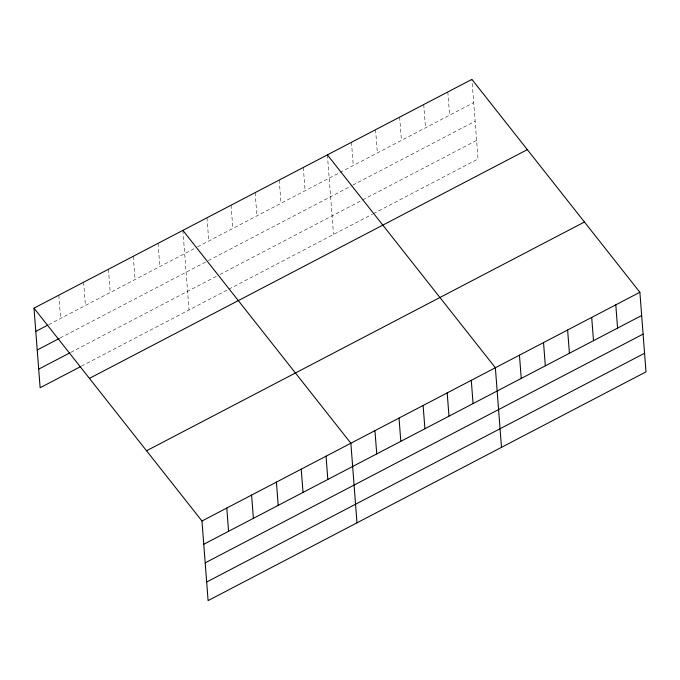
<?xml version="1.0" encoding="UTF-8"?>
<svg xmlns="http://www.w3.org/2000/svg" width="680" height="680" viewBox="0 0 680 680"><rect width="100%" height="100%" fill="white"/><g stroke="black" fill="none" stroke-linecap="round" stroke-linejoin="round"><path stroke-width="0.51" stroke-dasharray="3.4 2.55" d="M48.654 324.675L196.715 247.325M197.642 246.84L473.688 102.646M60.197 337.986L207.408 261.086M208.335 260.601L351.917 185.597M352.844 185.113L475.125 121.235M70.865 352.35L216.299 276.369M220.005 274.44L361.734 200.405M362.661 199.92L476.595 140.394M81.481 366.137L227.919 289.646M228.846 289.161L372.427 214.157M373.354 213.673L478.031 158.993L471.903 79.39M447.814 91.97L449.608 115.226M423.733 104.55L425.519 127.806M399.644 117.13L401.438 140.386M375.564 129.71L377.349 152.966M351.475 142.298L353.269 165.546M327.394 154.879L333.523 234.481M303.314 167.458L305.099 190.714M279.225 180.038L281.019 203.294M255.144 192.619L256.929 215.874M231.055 205.198L232.849 228.454M206.975 217.787L208.76 241.034M182.886 230.367L189.014 309.969M158.075 243.329L159.859 266.585M133.255 256.292L135.048 279.548M108.443 269.254L110.236 292.51M83.632 282.217L85.416 305.473M58.811 295.179L60.605 318.435"/><path stroke-width="1.02" d="M34 308.142L471.903 79.39L639.871 292.255L646 371.858L208.097 600.61L201.969 521.008L34 308.142L40.129 387.745L80.563 366.622M35.785 331.398L47.736 325.15M37.221 349.988L59.279 338.47M38.692 369.147L69.938 352.826M89.428 378.386L527.332 149.634M146.54 450.763L584.443 222.011M201.969 521.008L639.871 292.255M203.762 544.263L641.665 315.512M205.19 562.853L643.093 334.101M206.669 582.012L644.572 353.26M327.394 154.879L495.363 367.744L501.491 447.346M182.886 230.367L350.863 443.233L356.983 522.835M615.791 304.835L617.576 328.091M591.702 317.416L593.495 340.671M567.621 329.995L569.406 353.251M543.533 342.584L545.326 365.832M519.452 355.164L521.237 378.411M471.283 380.324L473.067 403.58M447.193 392.904L448.987 416.16M423.113 405.484L424.906 428.74M399.032 418.072L400.817 441.32M374.944 430.652L376.737 453.9M326.043 456.195L327.837 479.451M301.231 469.158L303.017 492.413M276.42 482.12L278.205 505.376M251.6 495.083L253.394 518.338M226.788 508.045L228.574 531.301"/></g></svg>
